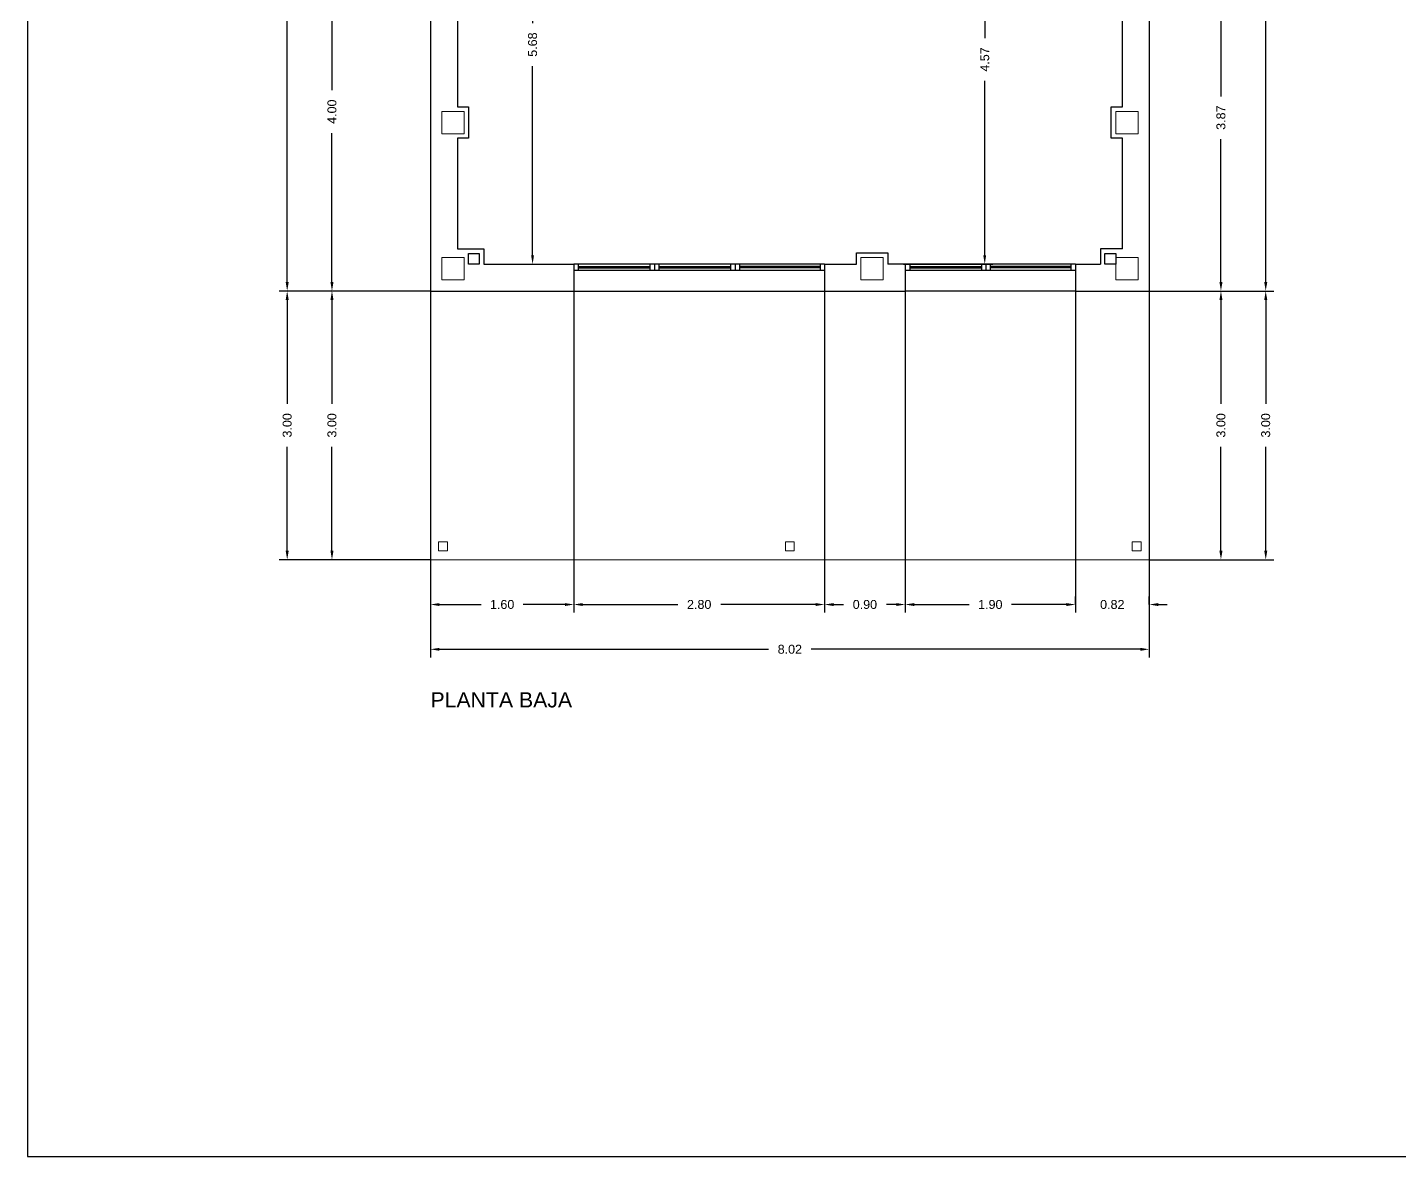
# Model space of a CAD drawing. Header units: millimetres. Extents: x 441156 to 441653, y 4514887 to 4515266.
# Drawn here: x 441294.27 to 441309.59, y 4515046.18 to 4515058.79 of the extents above; entities that cross this region are included whole.
import ezdxf

# ---------------------------------------------------------------- set-up
doc = ezdxf.new("R2010")
doc.units = ezdxf.units.MM
doc.linetypes.add('CONTINUA', pattern=[0])
doc.layers.add('01_cartela', color=6, linetype='Continuous', plot=False)
for name, color, linetype in [('01_cotas', 254, 'Continuous'), ('01_muros', 1, 'Continuous'), ('01_tabiques', 3, 'Continuous'), ('01_textos', 7, 'Continuous'), ('01_ventanas', 2, 'Continuous')]:
    doc.layers.add(name, color=color, linetype=linetype)
doc.layers.add('01_pilares baja', color=5, linetype='Continuous', lineweight=20)
doc.layers.add('01_varios', color=4, linetype='Continuous', lineweight=0)
doc.styles.add('Estilo1', font='swissel.ttf')
doc.styles.add('ROMANS', font='romans')
doc.dimstyles.new('DECIMAL-50', dxfattribs={"dimtxt": 0.08, "dimasz": 0.15, "dimexe": 0.09, "dimexo": 0, "dimgap": 0.09, "dimtad": 0, "dimzin": 0, "dimdsep": 46, "dimtxsty": 'ROMANS', "dimcen": 0.09, "dimclrt": 6, "dimadec": 0, "dimazin": 0, "dimtfac": 1.38, "dimtix": 1, "dimtofl": 0, "dimtmove": 2, "dimatfit": 3, "dimldrblk": 'OBLIQUE', "dimfxl": 1, "dimtolj": 1, "dimtzin": 0, "dimarcsym": 0})

# ---------------------------------------------------------------- blocks, each defined once
blk = doc.blocks.new('*D317')
at = {"layer": '01_cotas', "color": 0, "linetype": 'CONTINUA', "lineweight": -2, "transparency": 16777216}
for p, q in [((441298.771, 4515055.848), (441298.771, 4515052.258)), ((441300.371, 4515055.848), (441300.371, 4515052.258))]:
    blk.add_line(p, q, dxfattribs=at)
at = {"layer": '01_cotas', "color": 0, "lineweight": -2, "transparency": 16777216}
for p, q in [((441298.871, 4515052.348), (441299.335, 4515052.348)), ((441300.271, 4515052.348), (441299.807, 4515052.348))]:
    blk.add_line(p, q, dxfattribs=at)
at = {"layer": '01_cotas', "color": 0, "transparency": 16777216}
for points in [[(441298.871, 4515052.364), (441298.871, 4515052.331), (441298.771, 4515052.348)], [(441300.271, 4515052.364), (441300.271, 4515052.331), (441300.371, 4515052.348)]]:
    blk.add_solid(points, dxfattribs=at)
at = {"layer": '01_cotas', "color": 7, "transparency": 16777216, "insert": (441299.571, 4515052.348), "char_height": 0.1, "attachment_point": 5, "style": 'Estilo1'}
blk.add_mtext('\\A1;1.60', dxfattribs=at)
blk = doc.blocks.new('*D318')
at = {"layer": '01_cotas', "color": 0, "linetype": 'CONTINUA', "lineweight": -2, "transparency": 16777216}
for p, q in [((441298.771, 4515055.848), (441298.771, 4515051.758)), ((441306.796, 4515055.848), (441306.796, 4515051.758))]:
    blk.add_line(p, q, dxfattribs=at)
at = {"layer": '01_cotas', "color": 0, "lineweight": -2, "transparency": 16777216}
for p, q in [((441298.871, 4515051.848), (441302.544, 4515051.848)), ((441306.696, 4515051.848), (441303.022, 4515051.848))]:
    blk.add_line(p, q, dxfattribs=at)
at = {"layer": '01_cotas', "color": 0, "transparency": 16777216}
for points in [[(441298.871, 4515051.864), (441298.871, 4515051.831), (441298.771, 4515051.848)], [(441306.696, 4515051.864), (441306.696, 4515051.831), (441306.796, 4515051.848)]]:
    blk.add_solid(points, dxfattribs=at)
at = {"layer": '01_cotas', "color": 7, "transparency": 16777216, "insert": (441302.783, 4515051.848), "char_height": 0.1, "attachment_point": 5, "style": 'Estilo1'}
blk.add_mtext('\\A1;8.02', dxfattribs=at)
blk = doc.blocks.new('*D314')
at = {"layer": '01_cotas', "color": 0, "linetype": 'CONTINUA', "lineweight": -2, "transparency": 16777216}
for p, q in [((441300.371, 4515055.848), (441300.371, 4515052.258)), ((441303.171, 4515055.848), (441303.171, 4515052.258))]:
    blk.add_line(p, q, dxfattribs=at)
at = {"layer": '01_cotas', "color": 0, "lineweight": -2, "transparency": 16777216}
for p, q in [((441300.471, 4515052.348), (441301.531, 4515052.348)), ((441303.071, 4515052.348), (441302.011, 4515052.348))]:
    blk.add_line(p, q, dxfattribs=at)
at = {"layer": '01_cotas', "color": 0, "transparency": 16777216}
for points in [[(441300.471, 4515052.364), (441300.471, 4515052.331), (441300.371, 4515052.348)], [(441303.071, 4515052.364), (441303.071, 4515052.331), (441303.171, 4515052.348)]]:
    blk.add_solid(points, dxfattribs=at)
at = {"layer": '01_cotas', "color": 7, "transparency": 16777216, "insert": (441301.771, 4515052.348), "char_height": 0.1, "attachment_point": 5, "style": 'Estilo1'}
blk.add_mtext('\\A1;2.80', dxfattribs=at)
blk = doc.blocks.new('*D315')
at = {"layer": '01_cotas', "color": 0, "linetype": 'CONTINUA', "lineweight": -2, "transparency": 16777216}
for p, q in [((441303.171, 4515055.848), (441303.171, 4515052.258)), ((441304.071, 4515055.848), (441304.071, 4515052.258))]:
    blk.add_line(p, q, dxfattribs=at)
at = {"layer": '01_cotas', "color": 0, "lineweight": -2, "transparency": 16777216}
for p, q in [((441303.271, 4515052.348), (441303.381, 4515052.348)), ((441303.971, 4515052.348), (441303.861, 4515052.348))]:
    blk.add_line(p, q, dxfattribs=at)
at = {"layer": '01_cotas', "color": 0, "transparency": 16777216}
for points in [[(441303.271, 4515052.364), (441303.271, 4515052.331), (441303.171, 4515052.348)], [(441303.971, 4515052.364), (441303.971, 4515052.331), (441304.071, 4515052.348)]]:
    blk.add_solid(points, dxfattribs=at)
at = {"layer": '01_cotas', "color": 7, "transparency": 16777216, "insert": (441303.621, 4515052.348), "char_height": 0.1, "attachment_point": 5, "style": 'Estilo1'}
blk.add_mtext('\\A1;0.90', dxfattribs=at)
blk = doc.blocks.new('*D316')
at = {"layer": '01_cotas', "color": 0, "linetype": 'CONTINUA', "lineweight": -2, "transparency": 16777216}
for p, q in [((441304.071, 4515055.848), (441304.071, 4515052.258)), ((441305.971, 4515055.848), (441305.971, 4515052.258))]:
    blk.add_line(p, q, dxfattribs=at)
at = {"layer": '01_cotas', "color": 0, "lineweight": -2, "transparency": 16777216}
for p, q in [((441304.171, 4515052.348), (441304.785, 4515052.348)), ((441305.871, 4515052.348), (441305.257, 4515052.348))]:
    blk.add_line(p, q, dxfattribs=at)
at = {"layer": '01_cotas', "color": 0, "transparency": 16777216}
for points in [[(441304.171, 4515052.364), (441304.171, 4515052.331), (441304.071, 4515052.348)], [(441305.871, 4515052.364), (441305.871, 4515052.331), (441305.971, 4515052.348)]]:
    blk.add_solid(points, dxfattribs=at)
at = {"layer": '01_cotas', "color": 7, "transparency": 16777216, "insert": (441305.021, 4515052.348), "char_height": 0.1, "attachment_point": 5, "style": 'Estilo1'}
blk.add_mtext('\\A1;1.90', dxfattribs=at)
blk = doc.blocks.new('*D325')
at = {"layer": '01_cotas', "color": 0, "linetype": 'CONTINUA', "lineweight": -2, "transparency": 16777216}
for p, q in [((441305.971, 4515052.348), (441305.971, 4515052.438)), ((441306.796, 4515052.348), (441306.796, 4515052.438))]:
    blk.add_line(p, q, dxfattribs=at)
at = {"layer": '01_cotas', "color": 0, "lineweight": -2, "transparency": 16777216}
for p, q in [((441305.871, 4515052.348), (441305.771, 4515052.348)), ((441306.896, 4515052.348), (441306.996, 4515052.348))]:
    blk.add_line(p, q, dxfattribs=at)
at = {"layer": '01_cotas', "color": 0, "transparency": 16777216}
for points in [[(441305.871, 4515052.364), (441305.871, 4515052.331), (441305.971, 4515052.348)], [(441306.896, 4515052.364), (441306.896, 4515052.331), (441306.796, 4515052.348)]]:
    blk.add_solid(points, dxfattribs=at)
at = {"layer": '01_cotas', "color": 7, "transparency": 16777216, "insert": (441306.383, 4515052.348), "char_height": 0.1, "attachment_point": 5, "style": 'Estilo1'}
blk.add_mtext('\\A1;0.82', dxfattribs=at)
blk = doc.blocks.new('*D327')
at = {"layer": '01_cotas', "color": 0, "linetype": 'CONTINUA', "lineweight": -2, "transparency": 16777216}
for p, q in [((441298.771, 4515059.853), (441297.581, 4515059.853)), ((441298.771, 4515055.848), (441297.581, 4515055.848))]:
    blk.add_line(p, q, dxfattribs=at)
at = {"layer": '01_cotas', "color": 0, "lineweight": -2, "transparency": 16777216}
for p, q in [((441297.671, 4515059.753), (441297.671, 4515058.091)), ((441297.671, 4515055.948), (441297.671, 4515057.609))]:
    blk.add_line(p, q, dxfattribs=at)
at = {"layer": '01_cotas', "color": 0, "transparency": 16777216}
for points in [[(441297.654, 4515059.753), (441297.688, 4515059.753), (441297.671, 4515059.853)], [(441297.654, 4515055.948), (441297.688, 4515055.948), (441297.671, 4515055.848)]]:
    blk.add_solid(points, dxfattribs=at)
at = {"layer": '01_cotas', "color": 7, "transparency": 16777216, "insert": (441297.671, 4515057.85), "char_height": 0.1, "attachment_point": 5, "rotation": 90, "style": 'Estilo1'}
blk.add_mtext('\\A1;4.00', dxfattribs=at)
blk = doc.blocks.new('*D330')
at = {"layer": '01_cotas', "color": 0, "linetype": 'CONTINUA', "lineweight": -2, "transparency": 16777216}
for p, q in [((441306.796, 4515059.718), (441307.686, 4515059.718)), ((441306.796, 4515055.848), (441307.686, 4515055.848))]:
    blk.add_line(p, q, dxfattribs=at)
at = {"layer": '01_cotas', "color": 0, "lineweight": -2, "transparency": 16777216}
for p, q in [((441307.596, 4515059.618), (441307.596, 4515058.021)), ((441307.596, 4515055.948), (441307.596, 4515057.544))]:
    blk.add_line(p, q, dxfattribs=at)
at = {"layer": '01_cotas', "color": 0, "transparency": 16777216}
for points in [[(441307.579, 4515059.618), (441307.613, 4515059.618), (441307.596, 4515059.718)], [(441307.579, 4515055.948), (441307.613, 4515055.948), (441307.596, 4515055.848)]]:
    blk.add_solid(points, dxfattribs=at)
at = {"layer": '01_cotas', "color": 7, "transparency": 16777216, "insert": (441307.596, 4515057.783), "char_height": 0.1, "attachment_point": 5, "rotation": 90, "style": 'Estilo1'}
blk.add_mtext('\\A1;3.87', dxfattribs=at)
blk = doc.blocks.new('*D332')
at = {"layer": '01_cotas', "color": 0, "linetype": 'CONTINUA', "lineweight": -2, "transparency": 16777216}
for p, q in [((441298.771, 4515065.348), (441297.081, 4515065.348)), ((441298.771, 4515055.848), (441297.081, 4515055.848))]:
    blk.add_line(p, q, dxfattribs=at)
at = {"layer": '01_cotas', "color": 0, "lineweight": -2, "transparency": 16777216}
for p, q in [((441297.171, 4515065.248), (441297.171, 4515060.838)), ((441297.171, 4515055.948), (441297.171, 4515060.357))]:
    blk.add_line(p, q, dxfattribs=at)
at = {"layer": '01_cotas', "color": 0, "transparency": 16777216}
for points in [[(441297.154, 4515065.248), (441297.188, 4515065.248), (441297.171, 4515065.348)], [(441297.154, 4515055.948), (441297.188, 4515055.948), (441297.171, 4515055.848)]]:
    blk.add_solid(points, dxfattribs=at)
at = {"layer": '01_cotas', "color": 7, "transparency": 16777216, "insert": (441297.171, 4515060.598), "char_height": 0.1, "attachment_point": 5, "rotation": 90, "style": 'Estilo1'}
blk.add_mtext('\\A1;9.50', dxfattribs=at)
blk = doc.blocks.new('*D335')
at = {"layer": '01_cotas', "color": 0, "linetype": 'CONTINUA', "lineweight": -2, "transparency": 16777216}
for p, q in [((441298.771, 4515055.848), (441297.581, 4515055.848)), ((441298.771, 4515052.848), (441297.581, 4515052.848))]:
    blk.add_line(p, q, dxfattribs=at)
at = {"layer": '01_cotas', "color": 0, "lineweight": -2, "transparency": 16777216}
for p, q in [((441297.671, 4515055.748), (441297.671, 4515054.588)), ((441297.671, 4515052.948), (441297.671, 4515054.108))]:
    blk.add_line(p, q, dxfattribs=at)
at = {"layer": '01_cotas', "color": 0, "transparency": 16777216}
for points in [[(441297.654, 4515055.748), (441297.688, 4515055.748), (441297.671, 4515055.848)], [(441297.654, 4515052.948), (441297.688, 4515052.948), (441297.671, 4515052.848)]]:
    blk.add_solid(points, dxfattribs=at)
at = {"layer": '01_cotas', "color": 7, "transparency": 16777216, "insert": (441297.671, 4515054.348), "char_height": 0.1, "attachment_point": 5, "rotation": 90, "style": 'Estilo1'}
blk.add_mtext('\\A1;3.00', dxfattribs=at)
blk = doc.blocks.new('*D336')
at = {"layer": '01_cotas', "color": 0, "linetype": 'CONTINUA', "lineweight": -2, "transparency": 16777216}
for p, q in [((441298.771, 4515055.848), (441297.081, 4515055.848)), ((441298.771, 4515052.848), (441297.081, 4515052.848))]:
    blk.add_line(p, q, dxfattribs=at)
at = {"layer": '01_cotas', "color": 0, "lineweight": -2, "transparency": 16777216}
for p, q in [((441297.171, 4515055.748), (441297.171, 4515054.588)), ((441297.171, 4515052.948), (441297.171, 4515054.108))]:
    blk.add_line(p, q, dxfattribs=at)
at = {"layer": '01_cotas', "color": 0, "transparency": 16777216}
for points in [[(441297.154, 4515055.748), (441297.188, 4515055.748), (441297.171, 4515055.848)], [(441297.154, 4515052.948), (441297.188, 4515052.948), (441297.171, 4515052.848)]]:
    blk.add_solid(points, dxfattribs=at)
at = {"layer": '01_cotas', "color": 7, "transparency": 16777216, "insert": (441297.171, 4515054.348), "char_height": 0.1, "attachment_point": 5, "rotation": 90, "style": 'Estilo1'}
blk.add_mtext('\\A1;3.00', dxfattribs=at)
blk = doc.blocks.new('*D337')
at = {"layer": '01_cotas', "color": 0, "linetype": 'CONTINUA', "lineweight": -2, "transparency": 16777216}
for p, q in [((441306.796, 4515055.848), (441307.686, 4515055.848)), ((441306.796, 4515052.848), (441307.686, 4515052.848))]:
    blk.add_line(p, q, dxfattribs=at)
at = {"layer": '01_cotas', "color": 0, "lineweight": -2, "transparency": 16777216}
for p, q in [((441307.596, 4515055.748), (441307.596, 4515054.588)), ((441307.596, 4515052.948), (441307.596, 4515054.108))]:
    blk.add_line(p, q, dxfattribs=at)
at = {"layer": '01_cotas', "color": 0, "transparency": 16777216}
for points in [[(441307.579, 4515055.748), (441307.613, 4515055.748), (441307.596, 4515055.848)], [(441307.579, 4515052.948), (441307.613, 4515052.948), (441307.596, 4515052.848)]]:
    blk.add_solid(points, dxfattribs=at)
at = {"layer": '01_cotas', "color": 7, "transparency": 16777216, "insert": (441307.596, 4515054.348), "char_height": 0.1, "attachment_point": 5, "rotation": 90, "style": 'Estilo1'}
blk.add_mtext('\\A1;3.00', dxfattribs=at)
blk = doc.blocks.new('*D339')
at = {"layer": '01_cotas', "color": 0, "linetype": 'CONTINUA', "lineweight": -2, "transparency": 16777216}
for p, q in [((441307.596, 4515065.348), (441308.186, 4515065.348)), ((441307.596, 4515055.848), (441308.186, 4515055.848))]:
    blk.add_line(p, q, dxfattribs=at)
at = {"layer": '01_cotas', "color": 0, "lineweight": -2, "transparency": 16777216}
for p, q in [((441308.096, 4515065.248), (441308.096, 4515060.838)), ((441308.096, 4515055.948), (441308.096, 4515060.357))]:
    blk.add_line(p, q, dxfattribs=at)
at = {"layer": '01_cotas', "color": 0, "transparency": 16777216}
for points in [[(441308.079, 4515065.248), (441308.113, 4515065.248), (441308.096, 4515065.348)], [(441308.079, 4515055.948), (441308.113, 4515055.948), (441308.096, 4515055.848)]]:
    blk.add_solid(points, dxfattribs=at)
at = {"layer": '01_cotas', "color": 7, "transparency": 16777216, "insert": (441308.096, 4515060.598), "char_height": 0.1, "attachment_point": 5, "rotation": 90, "style": 'Estilo1'}
blk.add_mtext('\\A1;9.50', dxfattribs=at)
blk = doc.blocks.new('*D406')
at = {"layer": '01_cotas', "color": 0, "linetype": 'CONTINUA', "lineweight": -2, "transparency": 16777216}
for p, q in [((441307.596, 4515055.848), (441308.186, 4515055.848)), ((441307.596, 4515052.848), (441308.186, 4515052.848))]:
    blk.add_line(p, q, dxfattribs=at)
at = {"layer": '01_cotas', "color": 0, "lineweight": -2, "transparency": 16777216}
for p, q in [((441308.096, 4515055.748), (441308.096, 4515054.588)), ((441308.096, 4515052.948), (441308.096, 4515054.108))]:
    blk.add_line(p, q, dxfattribs=at)
at = {"layer": '01_cotas', "color": 0, "transparency": 16777216}
for points in [[(441308.079, 4515055.748), (441308.113, 4515055.748), (441308.096, 4515055.848)], [(441308.079, 4515052.948), (441308.113, 4515052.948), (441308.096, 4515052.848)]]:
    blk.add_solid(points, dxfattribs=at)
at = {"layer": '01_cotas', "color": 7, "transparency": 16777216, "insert": (441308.096, 4515054.348), "char_height": 0.1, "attachment_point": 5, "rotation": 90, "style": 'Estilo1'}
blk.add_mtext('\\A1;3.00', dxfattribs=at)
blk = doc.blocks.new('*D737')
at = {"layer": '01_cotas', "color": 0, "linetype": 'CONTINUA', "lineweight": -2, "transparency": 16777216}
for p, q in [((441303.271, 4515060.718), (441305.049, 4515060.718)), ((441304.051, 4515056.148), (441305.049, 4515056.148))]:
    blk.add_line(p, q, dxfattribs=at)
at = {"layer": '01_cotas', "color": 0, "lineweight": -2, "transparency": 16777216}
for p, q in [((441304.959, 4515060.618), (441304.959, 4515058.672)), ((441304.959, 4515056.248), (441304.959, 4515058.193))]:
    blk.add_line(p, q, dxfattribs=at)
at = {"layer": '01_cotas', "color": 0, "transparency": 16777216}
for points in [[(441304.942, 4515060.618), (441304.975, 4515060.618), (441304.959, 4515060.718)], [(441304.942, 4515056.248), (441304.975, 4515056.248), (441304.959, 4515056.148)]]:
    blk.add_solid(points, dxfattribs=at)
at = {"layer": '01_cotas', "color": 7, "transparency": 16777216, "insert": (441304.959, 4515058.433), "char_height": 0.1, "attachment_point": 5, "rotation": 90, "style": 'Estilo1'}
blk.add_mtext('\\A1;4.57', dxfattribs=at)
blk = doc.blocks.new('*D738')
at = {"layer": '01_cotas', "color": 0, "linetype": 'CONTINUA', "lineweight": -2, "transparency": 16777216}
for p, q in [((441299.196, 4515061.828), (441300.001, 4515061.828)), ((441299.366, 4515056.148), (441300.001, 4515056.148))]:
    blk.add_line(p, q, dxfattribs=at)
at = {"layer": '01_cotas', "color": 0, "lineweight": -2, "transparency": 16777216}
for p, q in [((441299.911, 4515061.728), (441299.911, 4515058.839)), ((441299.911, 4515056.248), (441299.911, 4515058.359))]:
    blk.add_line(p, q, dxfattribs=at)
at = {"layer": '01_cotas', "color": 0, "transparency": 16777216}
for points in [[(441299.894, 4515061.728), (441299.927, 4515061.728), (441299.911, 4515061.828)], [(441299.894, 4515056.248), (441299.927, 4515056.248), (441299.911, 4515056.148)]]:
    blk.add_solid(points, dxfattribs=at)
at = {"layer": '01_cotas', "color": 7, "transparency": 16777216, "insert": (441299.911, 4515058.599), "char_height": 0.1, "attachment_point": 5, "rotation": 90, "style": 'Estilo1'}
blk.add_mtext('\\A1;5.68', dxfattribs=at)

msp = doc.modelspace()

# ---------------------------------------------------------------- linework, layer by layer
at = {"layer": '01_cartela', "color": 1}
msp.add_lwpolyline([(441294.271, 4515067.72), (441294.271, 4515046.185), (441324.909, 4515046.185), (441324.909, 4515067.72)], close=True, dxfattribs=at)
at = {"layer": '01_muros'}
for p, q in [((441298.771, 4515059.853, 0), (441298.771, 4515055.848, 0)), ((441306.796, 4515059.718, 0), (441306.796, 4515055.848, 0)), ((441300.371, 4515056.148, 0), (441300.371, 4515055.848, 0)), ((441303.171, 4515056.148, 0), (441303.171, 4515055.848, 0)), ((441304.071, 4515056.148, 0), (441304.071, 4515055.848, 0)), ((441305.971, 4515056.148, 0), (441305.971, 4515055.848, 0)), ((441298.771, 4515055.848, 0), (441300.371, 4515055.848, 0)), ((441298.771, 4515055.848, 0), (441300.371, 4515055.848, 0)), ((441303.171, 4515055.848, 0), (441304.071, 4515055.848, 0)), ((441305.971, 4515055.848, 0), (441306.796, 4515055.848, 0))]:
    msp.add_line(p, q, dxfattribs=at)
at = {"layer": '01_pilares baja'}
for points in [[(441299.146, 4515057.603), (441298.896, 4515057.603), (441298.896, 4515057.853), (441299.146, 4515057.853), (441299.146, 4515057.603)], [(441306.421, 4515057.603), (441306.671, 4515057.603), (441306.671, 4515057.853), (441306.421, 4515057.853), (441306.421, 4515057.603)], [(441299.146, 4515055.973), (441298.896, 4515055.973), (441298.896, 4515056.223), (441299.146, 4515056.223), (441299.146, 4515055.973)], [(441303.826, 4515055.973), (441303.576, 4515055.973), (441303.576, 4515056.223), (441303.826, 4515056.223), (441303.826, 4515055.973)], [(441306.421, 4515055.973), (441306.671, 4515055.973), (441306.671, 4515056.223), (441306.421, 4515056.223), (441306.421, 4515055.973)]]:
    msp.add_lwpolyline(points, close=True, dxfattribs=at)
at = {"layer": '01_tabiques'}
for p, q in [((441299.071, 4515059.853, 0), (441299.071, 4515057.903, 0)), ((441306.496, 4515057.903, 0), (441306.496, 4515059.718, 0)), ((441306.371, 4515057.553, 0), (441306.371, 4515057.903, 0)), ((441306.371, 4515057.903, 0), (441306.496, 4515057.903, 0)), ((441299.071, 4515057.553, 0), (441299.071, 4515056.318, 0)), ((441306.496, 4515057.553, 0), (441306.371, 4515057.553, 0)), ((441306.496, 4515056.318, 0), (441306.496, 4515057.553, 0)), ((441299.071, 4515056.318, 0), (441299.366, 4515056.318, 0)), ((441299.366, 4515056.318, 0), (441299.366, 4515056.148, 0)), ((441306.496, 4515056.318, 0), (441306.251, 4515056.318, 0)), ((441306.251, 4515056.318, 0), (441306.251, 4515056.148, 0)), ((441299.366, 4515056.148, 0), (441300.371, 4515056.148, 0)), ((441303.171, 4515056.148, 0), (441303.526, 4515056.148, 0)), ((441304.071, 4515056.148, 0), (441303.876, 4515056.148, 0)), ((441305.971, 4515056.148, 0), (441306.251, 4515056.148, 0)), ((441305.971, 4515056.148, 0), (441306.251, 4515056.148, 0))]:
    msp.add_line(p, q, dxfattribs=at)
at = {"layer": '01_tabiques', "elevation": 0}
msp.add_lwpolyline([(441299.071, 4515057.903), (441299.196, 4515057.903), (441299.196, 4515057.553), (441299.071, 4515057.553)], dxfattribs=at)
for points in [[(441299.196, 4515056.268), (441299.316, 4515056.268), (441299.316, 4515056.148), (441299.196, 4515056.148)], [(441306.301, 4515056.268), (441306.421, 4515056.268), (441306.421, 4515056.148), (441306.301, 4515056.148)]]:
    msp.add_lwpolyline(points, close=True, dxfattribs=at)
at = {"layer": '01_tabiques'}
msp.add_lwpolyline([(441303.526, 4515056.148), (441303.526, 4515056.273), (441303.876, 4515056.273), (441303.876, 4515056.148)], dxfattribs=at)
at = {"layer": '01_varios', "linetype": 'CONTINUA'}
for p, q in [((441298.771, 4515055.848, 0), (441298.771, 4515052.848, 0)), ((441306.796, 4515055.848, 0), (441306.796, 4515052.848, 0)), ((441298.771, 4515052.848, 0), (441306.796, 4515052.848, 0))]:
    msp.add_line(p, q, dxfattribs=at)
at = {"layer": '01_varios', "linetype": 'CONTINUA', "elevation": 0}
for points in [[(441298.961, 4515053.048), (441298.861, 4515053.048), (441298.861, 4515052.948), (441298.961, 4515052.948)], [(441302.833, 4515053.048), (441302.733, 4515053.048), (441302.733, 4515052.948), (441302.833, 4515052.948)], [(441306.606, 4515053.048), (441306.706, 4515053.048), (441306.706, 4515052.948), (441306.606, 4515052.948)]]:
    msp.add_lwpolyline(points, close=True, dxfattribs=at)
at = {"layer": '01_ventanas', "color": 2, "linetype": 'CONTINUA'}
for p, q in [((441303.171, 4515056.148, 0), (441300.371, 4515056.148, 0)), ((441300.421, 4515056.148, 0), (441300.421, 4515056.078, 0)), ((441300.421, 4515056.12, 0), (441301.221, 4515056.12, 0)), ((441301.221, 4515056.148, 0), (441301.221, 4515056.078, 0)), ((441301.271, 4515056.148, 0), (441301.271, 4515056.078, 0)), ((441301.321, 4515056.148, 0), (441301.321, 4515056.078, 0)), ((441301.321, 4515056.12, 0), (441302.121, 4515056.12, 0)), ((441302.121, 4515056.148, 0), (441302.121, 4515056.078, 0)), ((441302.171, 4515056.148, 0), (441302.171, 4515056.078, 0)), ((441302.221, 4515056.148, 0), (441302.221, 4515056.078, 0)), ((441303.121, 4515056.12, 0), (441302.221, 4515056.12, 0)), ((441303.121, 4515056.148, 0), (441303.121, 4515056.078, 0)), ((441305.971, 4515056.148, 0), (441304.071, 4515056.148, 0)), ((441304.121, 4515056.148, 0), (441304.121, 4515056.078, 0)), ((441304.121, 4515056.12, 0), (441304.921, 4515056.12, 0)), ((441304.921, 4515056.148, 0), (441304.921, 4515056.078, 0)), ((441304.971, 4515056.148, 0), (441304.971, 4515056.078, 0)), ((441305.021, 4515056.148, 0), (441305.021, 4515056.078, 0)), ((441305.921, 4515056.12, 0), (441305.021, 4515056.12, 0)), ((441305.921, 4515056.148, 0), (441305.921, 4515056.078, 0)), ((441303.171, 4515056.078, 0), (441300.371, 4515056.078, 0)), ((441300.421, 4515056.106, 0), (441301.221, 4515056.106, 0)), ((441301.321, 4515056.106, 0), (441302.121, 4515056.106, 0)), ((441303.121, 4515056.106, 0), (441302.221, 4515056.106, 0)), ((441305.971, 4515056.078, 0), (441304.071, 4515056.078, 0)), ((441304.121, 4515056.106, 0), (441304.921, 4515056.106, 0)), ((441305.921, 4515056.106, 0), (441305.021, 4515056.106, 0)), ((441300.371, 4515055.848, 0), (441303.171, 4515055.848, 0)), ((441305.971, 4515055.848, 0), (441304.071, 4515055.848, 0))]:
    msp.add_line(p, q, dxfattribs=at)

# ---------------------------------------------------------------- texts
at = {"layer": '01_textos', "color": 5, "style": 'Estilo1'}
msp.add_text('PLANTA BAJA', height=0.16973, dxfattribs=at).set_placement((441298.771, 4515051.199, 0))

# ---------------------------------------------------------------- dimensions: what is measured, and where the dimension line sits
at = {"layer": '01_cotas'}
for base, p1, p2, picture, middle in [((441297.171, 4515065.348), (441298.771, 4515055.848, 0), (441298.771, 4515065.348, 0), '*D332', (441297.171, 4515060.598)), ((441308.096, 4515055.848), (441307.596, 4515065.348), (441307.596, 4515055.848), '*D339', (441308.096, 4515060.598)), ((441304.959, 4515056.148, 0), (441303.271, 4515060.718, 0), (441304.051, 4515056.148, 0), '*D737', (441304.959, 4515058.433, 0)), ((441297.6709303, 4515055.8476134), (441298.7709154, 4515059.8526125, -0.000004), (441298.7709303, 4515055.8476134), '*D327', (441297.6709303, 4515057.8501129)), ((441307.596, 4515055.848), (441306.796, 4515059.718, 0), (441306.796, 4515055.848), '*D330', (441307.596, 4515057.783)), ((441297.171, 4515052.848), (441298.771, 4515055.848, 0), (441298.771, 4515052.848, 0), '*D336', (441297.171, 4515054.348)), ((441297.671, 4515052.848), (441298.771, 4515055.848, 0), (441298.771, 4515052.848, 0), '*D335', (441297.671, 4515054.348)), ((441307.596, 4515052.848), (441306.796, 4515055.848), (441306.796, 4515052.848), '*D337', (441307.596, 4515054.348)), ((441308.096, 4515052.848), (441307.596, 4515055.848), (441307.596, 4515052.848), '*D406', (441308.096, 4515054.348))]:
    dim = msp.add_linear_dim(base=base, p1=p1, p2=p2, angle=90, dimstyle='DECIMAL-50', override={"dimtxt": 0.1, "dimasz": 0.1, "dimtxsty": 'Estilo1', "dimsah": 1, "dimclrt": 7, "dimfxl": 0.09, "dimarcsym": 2}, dxfattribs=at)
    dim.commit()
    dim.dimension.update_dxf_attribs({"geometry": picture, "text_midpoint": middle})
dim = msp.add_linear_dim(base=(441299.911, 4515056.148, 0), p1=(441299.196, 4515061.828, 0), p2=(441299.366, 4515056.148, 0), angle=90, dimstyle='DECIMAL-50', override={"dimtxt": 0.1, "dimasz": 0.1, "dimtxsty": 'Estilo1', "dimsah": 1, "dimclrt": 7, "dimfxl": 0.09, "dimarcsym": 2}, dxfattribs=at)
dim.commit()
dim.dimension.update_dxf_attribs({"geometry": '*D738', "text_midpoint": (441299.911, 4515058.599, 0), "dimtype": 160})
for base, p1, p2, picture, middle in [((441300.371, 4515052.348), (441298.771, 4515055.848, 0), (441300.371, 4515055.848, 0), '*D317', (441299.571, 4515052.348)), ((441306.79593, 4515051.84761), (441298.77095, 4515055.84761, 0), (441306.79593, 4515055.84761), '*D318', (441302.78344, 4515051.84761)), ((441303.171, 4515052.348), (441300.371, 4515055.848, 0), (441303.171, 4515055.848, 0), '*D314', (441301.771, 4515052.348)), ((441304.071, 4515052.348), (441303.171, 4515055.848, 0), (441304.071, 4515055.848, 0), '*D315', (441303.621, 4515052.348)), ((441305.971, 4515052.348), (441304.071, 4515055.848, 0), (441305.971, 4515055.848, 0), '*D316', (441305.021, 4515052.348)), ((441306.79593, 4515052.34761), (441305.97095, 4515052.34761), (441306.79593, 4515052.34761), '*D325', (441306.38344, 4515052.34761))]:
    dim = msp.add_linear_dim(base=base, p1=p1, p2=p2, dimstyle='DECIMAL-50', override={"dimtxt": 0.1, "dimasz": 0.1, "dimtxsty": 'Estilo1', "dimsah": 1, "dimclrt": 7, "dimfxl": 0.09, "dimarcsym": 2}, dxfattribs=at)
    dim.commit()
    dim.dimension.update_dxf_attribs({"geometry": picture, "text_midpoint": middle})

doc.saveas('drawing.dxf')
